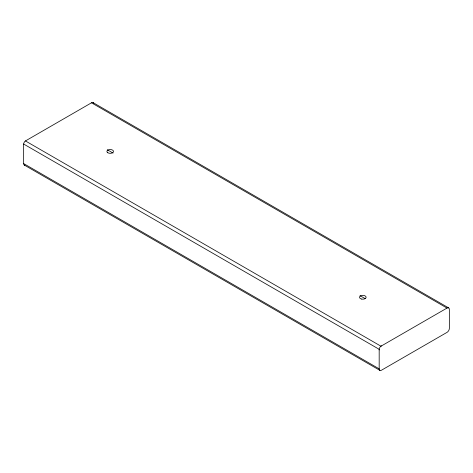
<?xml version="1.0" encoding="UTF-8"?>
<svg xmlns="http://www.w3.org/2000/svg" width="473" height="473" viewBox="0 0 473 473"><rect width="100%" height="100%" fill="white"/><g stroke="black" fill="none" stroke-linecap="round" stroke-linejoin="round"><path stroke-width="0.71" d="M24.821 165.243A3.305 1.91 -60 0 1 23.65 163.575L23.656 143.934A2.927 1.691 -60 0 1 25.353 140.995L91.484 102.807A3.305 1.91 -60 0 1 93.642 103.226M23.65 163.575L379.18 368.839A3.305 1.91 -60 0 0 381.516 370.193L447.009 332.377A3.305 1.91 -60 0 0 449.35 328.327L449.35 309.425A3.305 1.91 -60 0 0 447.009 308.071L380.972 346.201L25.441 140.936M381.516 345.881L380.883 346.26A2.927 1.691 -60 0 0 379.186 349.198L379.18 349.937M93.134 102.647L448.664 307.905M91.484 102.807L447.009 308.071M107.294 149.74L113.047 153.069M360.036 295.678L365.168 298.623M23.65 144.04L379.18 349.305L379.18 368.839M24.336 165.095L379.866 370.353M361.78 299.084L361 298.871A3.305 1.91 0 0 1 361.059 295.649A3.305 1.91 0 0 1 366.09 297.038A3.305 1.91 0 0 1 361.78 299.084M107.856 152.773A3.305 1.91 0 0 0 113.39 151.916A3.305 1.91 0 0 0 109.34 149.58A3.305 1.91 0 0 0 107.856 152.773"/></g></svg>
